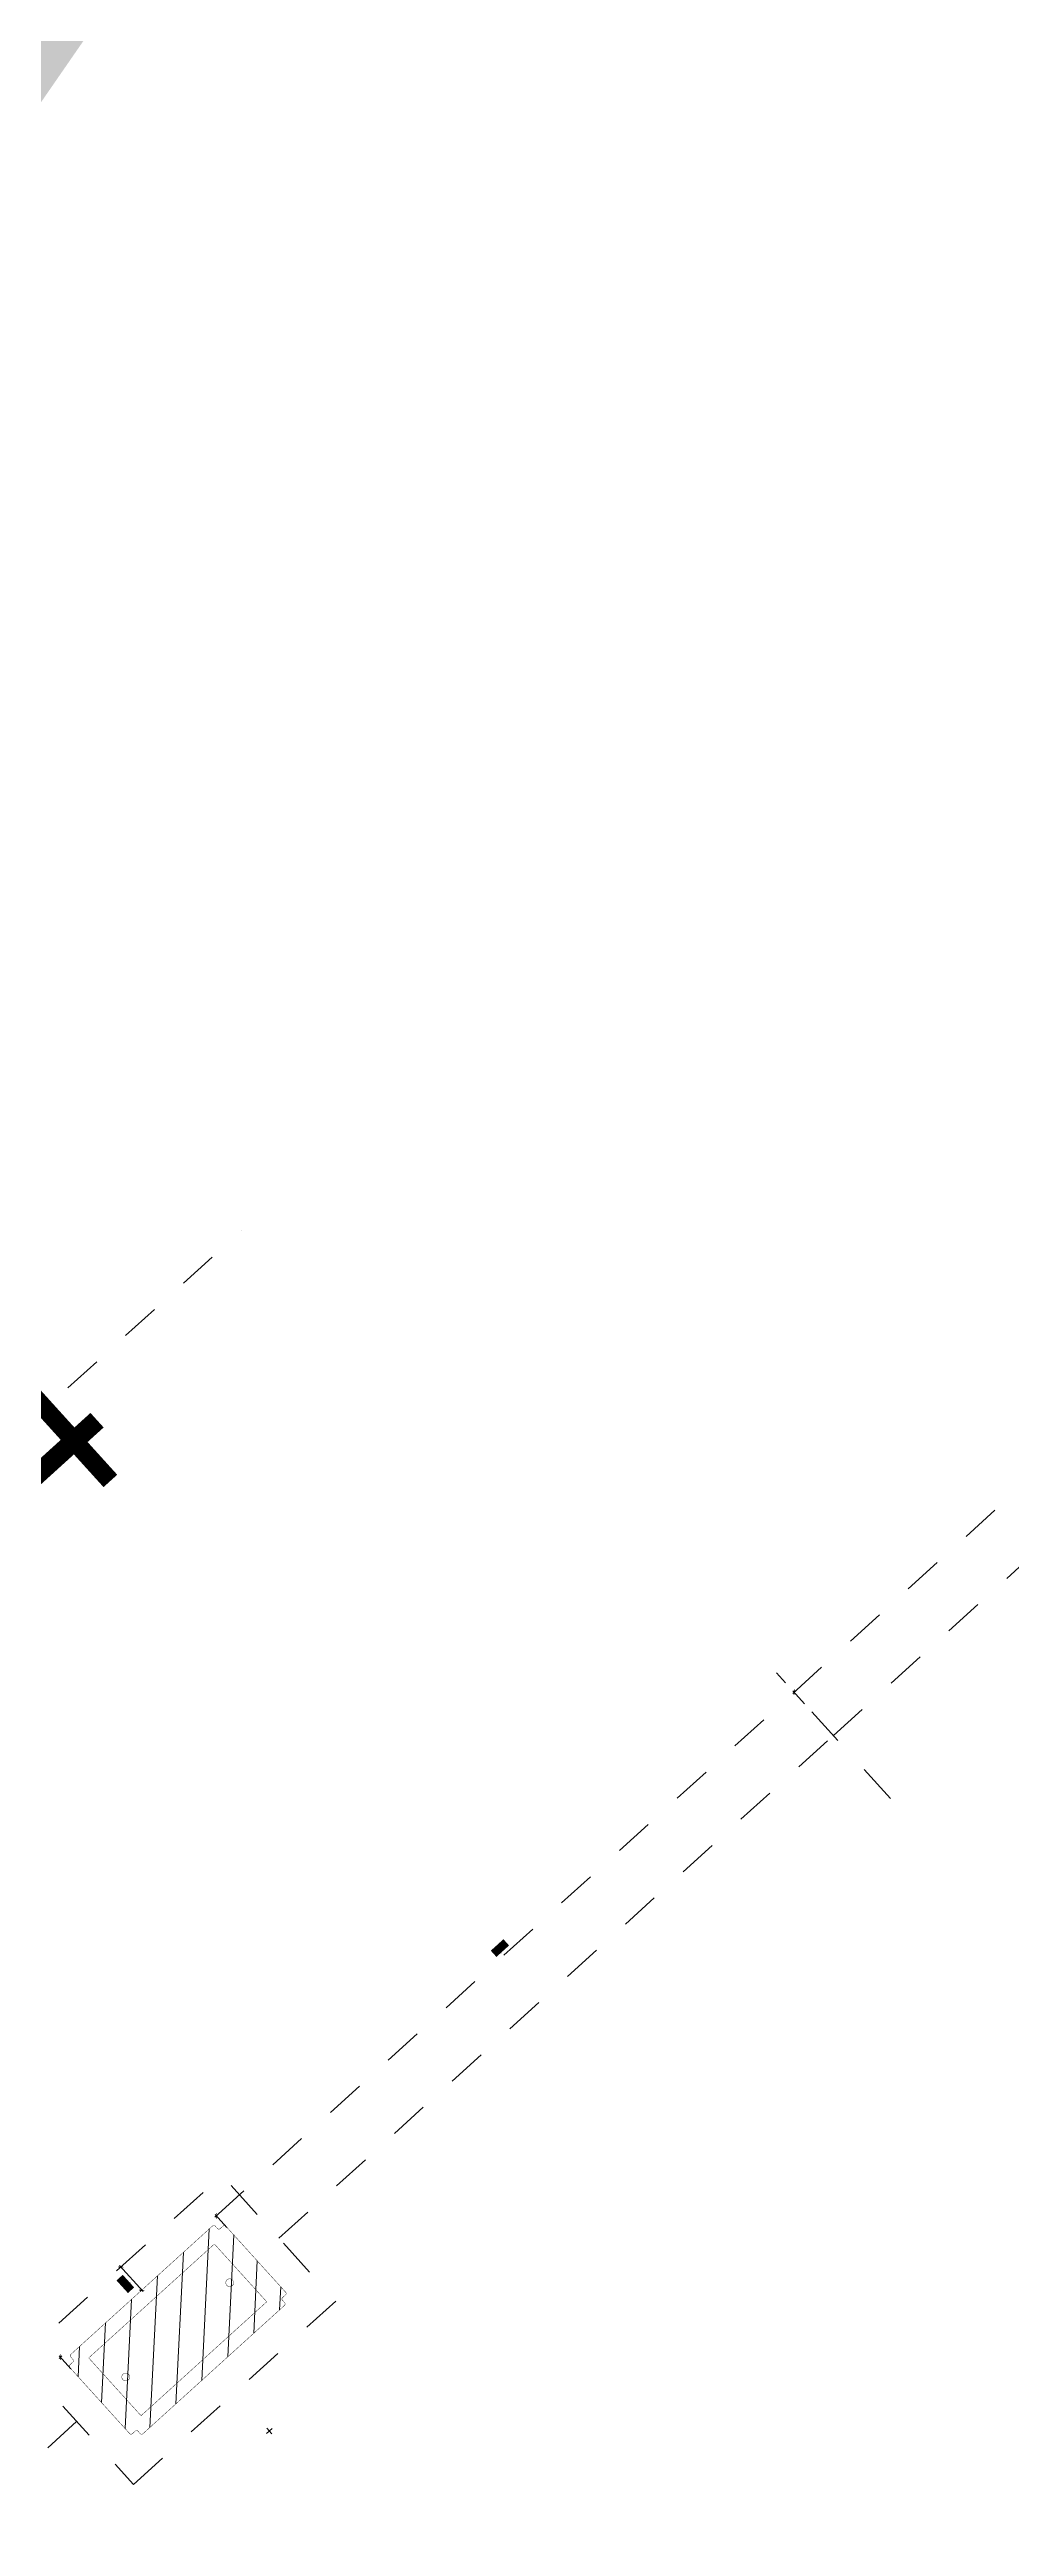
# Model space of a CAD drawing. Extents: x 218857 to 219044, y 632203 to 632441.
# Drawn here: x 218991.93 to 218994.39, y 632351.71 to 632358.07 of the extents above; entities that cross this region are included whole.
import ezdxf
from ezdxf.enums import TextEntityAlignment as Align

# ---------------------------------------------------------------- set-up
doc = ezdxf.new("R2018")
doc.units = 0
doc.header["$MEASUREMENT"] = 0
doc.linetypes.add('ACAD_ISO03W100', pattern=[30, 12, -18])
doc.linetypes.add('TRAZOS', pattern=[19.049999999999997, 12.7, -6.35])
doc.layers.get('0').update_dxf_attribs({"color": 4})
doc.layers.get('Defpoints').update_dxf_attribs({"color": 3, "lineweight": 30})
doc.layers.add('PC_T7200_002_SG-GRAL-HIDDEN DATA', color=150, linetype='TRAZOS', true_color=0x007fff, plot=False)
doc.layers.add('PC_T7200_520_SG-LOT 25-SIGNALS', color=1, linetype='Continuous', true_color=0xff0000)
doc.layers.add('PC_T7200_536_SG-LOT 25-BEACON BTZP-5252 PASIVAS', color=7, linetype='Continuous', true_color=0x0000fa)
doc.styles.add('ARIAL NARROW', font='ARIALN.TTF')
doc.styles.get("Standard").update_dxf_attribs({"font": 'arial.ttf'})
doc.dimstyles.new('1-10', dxfattribs={"dimscale": 10, "dimtxt": 0.0018, "dimasz": 0.001, "dimexe": 0.0005, "dimexo": 0.0005, "dimgap": 0.0008, "dimtad": 1, "dimzin": 1, "dimtxsty": 'ARIAL NARROW', "dimblk": 'ARCHTICK', "dimcen": 0.0015, "dimdle": 0.0005, "dimclrd": 256, "dimclre": 256, "dimclrt": 256, "dimazin": 0, "dimtfac": 1, "dimtmove": 0, "dimatfit": 3, "dimfxl": 0.004, "dimfxlon": 1, "dimtfill": 2, "dimtfillclr": 255, "dimlwd": -1, "dimlwe": -1, "dimarcsym": 0})

# ---------------------------------------------------------------- blocks, each defined once
blk = doc.blocks.new('*U112')
at = {"lineweight": 30}
for tag, p in [('X=INSERTIONPOINT', (4.481422312285218, 1.325410298985033)), ('Y=INSERTIONPOINT', (4.881422312285232, 1.325666097059094))]:
    blk.add_attdef(tag, text='', height=0.25, rotation=89.9999999977109, dxfattribs=at).set_placement(p, align=Align.MIDDLE_CENTER)
at = {"style": 'ARIAL NARROW', "flags": 9}
for tag, rotation, p in [('AT007', 44.99999999771089, (-0.1630447881394961, 14.60484571366747)), ('AT005', 89.99999999771089, (5.574054272974399, 11.81645736578995)), ('AT006', 89.99999999771089, (-0.1630447883707564, 8.816457366019154))]:
    blk.add_attdef(tag, text='', height=0.25, rotation=rotation, dxfattribs=at).set_placement(p, align=Align.MIDDLE_LEFT)
at = {"style": 'ARIAL NARROW'}
for tag, height, flags, p in [('AT001', 0.5, 8, (5.615955054640148, 6.316457365788249)), ('AT008', 0.25, 9, (2.915955054640153, 6.316457365896145)), ('AT004', 0.25, 9, (3.31595505464015, 6.316457365880163)), ('AT000', 0.25, 8, (3.715955054640153, 6.316457365864183)), ('AT003', 0.25, 8, (4.11595505464015, 6.316457365848201)), ('GIS01', 0.25, 9, (6.315955054640153, 6.316457365760307)), ('GIS02', 0.25, 9, (6.71595505464015, 6.316457365744325)), ('GIS03', 0.25, 9, (7.115955054640151, 6.316457365728345)), ('GIS04', 0.25, 9, (7.515955054640151, 6.316457365712363)), ('GIS05', 0.25, 9, (7.915955054640151, 6.316457365696383)), ('GIS06', 0.25, 9, (8.315955054640153, 6.316457365680401)), ('GIS07', 0.25, 9, (8.715955054640151, 6.316457365664421)), ('GIS08', 0.25, 9, (9.115955054640152, 6.316457365648441)), ('GIS09', 0.25, 9, (9.515955054640152, 6.316457365632459)), ('GIS10', 0.25, 9, (9.915955054640154, 6.316457365616477))]:
    blk.add_attdef(tag, text='', height=height, rotation=89.99999999771089, dxfattribs=dict(at, flags=flags)).set_placement(p, align=Align.MIDDLE_CENTER)
blk.add_attdef('AT009', text='', height=0.5000000000000001, rotation=1.843795378697864e-09, dxfattribs=at).set_placement((3.104988341675133, 3.999778938432176), align=Align.MIDDLE_CENTER)
blk = doc.blocks.new('_ArchTick')
at = {"color": 0, "linetype": 'ByBlock', "const_width": 0.15}
blk.add_lwpolyline([(-0.5, -0.5), (0.5, 0.5)], dxfattribs=at)
blk = doc.blocks.new('*D24')
at = {"layer": 'Defpoints', "color": 0, "linetype": 'TRAZOS', "ltscale": 0.005, "transparency": 16777216}
for p in [(-0.269999999999925, 0.15), (-2.269999999999982, 0), (-0.269999999999925, 0)]:
    blk.add_point(p, dxfattribs=at)
at = {"layer": 'PC_T7200_002_SG-GRAL-HIDDEN DATA', "ltscale": 0.005, "transparency": 16777216}
for p, q in [((-2.274999999999982, 0.15), (-0.264999999999925, 0.15)), ((-2.269999999999982, 0.11), (-2.269999999999982, 0.155)), ((-0.269999999999925, 0.11), (-0.269999999999925, 0.155))]:
    blk.add_line(p, q, dxfattribs=at)
at = {"layer": 'PC_T7200_002_SG-GRAL-HIDDEN DATA', "linetype": 'TRAZOS', "ltscale": 0.005, "transparency": 16777216, "xscale": 0.01, "yscale": 0.01, "zscale": 0.01, "rotation": 180}
blk.add_blockref('_ArchTick', (-2.269999999999982, 0.15), dxfattribs=at)
at = {"layer": 'PC_T7200_002_SG-GRAL-HIDDEN DATA', "linetype": 'TRAZOS', "ltscale": 0.005, "transparency": 16777216, "xscale": 0.01, "yscale": 0.01, "zscale": 0.01}
blk.add_blockref('_ArchTick', (-0.269999999999925, 0.15), dxfattribs=at)
at = {"layer": 'PC_T7200_002_SG-GRAL-HIDDEN DATA', "linetype": 'TRAZOS', "ltscale": 0.005, "transparency": 16777216, "insert": (-1.269999999999953, 0.1688171896316507), "char_height": 0.018, "attachment_point": 5, "style": 'ARIAL NARROW', "bg_fill": 1, "box_fill_scale": 1.1, "bg_fill_color": 255, "bg_fill_transparency": 0}
blk.add_mtext('2,00', dxfattribs=at)
blk = doc.blocks.new('*D25')
at = {"layer": 'Defpoints', "color": 0, "linetype": 'TRAZOS', "ltscale": 0.005, "transparency": 16777216}
for p in [(2.269999999999982, 0.15), (0.2700000000000387, 0), (2.269999999999982, 0)]:
    blk.add_point(p, dxfattribs=at)
at = {"layer": 'PC_T7200_002_SG-GRAL-HIDDEN DATA', "ltscale": 0.005, "transparency": 16777216}
for p, q in [((0.2650000000000386, 0.15), (2.274999999999982, 0.15)), ((0.2700000000000387, 0.11), (0.2700000000000387, 0.155)), ((2.269999999999982, 0.11), (2.269999999999982, 0.155))]:
    blk.add_line(p, q, dxfattribs=at)
at = {"layer": 'PC_T7200_002_SG-GRAL-HIDDEN DATA', "linetype": 'TRAZOS', "ltscale": 0.005, "transparency": 16777216, "xscale": 0.01, "yscale": 0.01, "zscale": 0.01, "rotation": 180}
blk.add_blockref('_ArchTick', (0.2700000000000387, 0.15), dxfattribs=at)
at = {"layer": 'PC_T7200_002_SG-GRAL-HIDDEN DATA', "linetype": 'TRAZOS', "ltscale": 0.005, "transparency": 16777216, "xscale": 0.01, "yscale": 0.01, "zscale": 0.01}
blk.add_blockref('_ArchTick', (2.269999999999982, 0.15), dxfattribs=at)
at = {"layer": 'PC_T7200_002_SG-GRAL-HIDDEN DATA', "linetype": 'TRAZOS', "ltscale": 0.005, "transparency": 16777216, "insert": (1.27000000000001, 0.1688171896316507), "char_height": 0.018, "attachment_point": 5, "style": 'ARIAL NARROW', "bg_fill": 1, "box_fill_scale": 1.1, "bg_fill_color": 255, "bg_fill_transparency": 0}
blk.add_mtext('2,00', dxfattribs=at)
blk = doc.blocks.new('*D23')
at = {"layer": 'Defpoints', "color": 0, "linetype": 'TRAZOS', "ltscale": 0.005, "transparency": 16777216}
for p in [(6.269999999999982, 0.15), (2.269999999999982, 0), (6.269999999999982, 0)]:
    blk.add_point(p, dxfattribs=at)
at = {"layer": 'PC_T7200_002_SG-GRAL-HIDDEN DATA', "ltscale": 0.005, "transparency": 16777216}
for p, q in [((2.264999999999982, 0.15), (6.274999999999982, 0.15)), ((2.269999999999982, 0.11), (2.269999999999982, 0.155)), ((6.269999999999982, 0.11), (6.269999999999982, 0.155))]:
    blk.add_line(p, q, dxfattribs=at)
at = {"layer": 'PC_T7200_002_SG-GRAL-HIDDEN DATA', "linetype": 'TRAZOS', "ltscale": 0.005, "transparency": 16777216, "xscale": 0.01, "yscale": 0.01, "zscale": 0.01, "rotation": 180}
blk.add_blockref('_ArchTick', (2.269999999999982, 0.15), dxfattribs=at)
at = {"layer": 'PC_T7200_002_SG-GRAL-HIDDEN DATA', "linetype": 'TRAZOS', "ltscale": 0.005, "transparency": 16777216, "xscale": 0.01, "yscale": 0.01, "zscale": 0.01}
blk.add_blockref('_ArchTick', (6.269999999999982, 0.15), dxfattribs=at)
at = {"layer": 'PC_T7200_002_SG-GRAL-HIDDEN DATA', "linetype": 'TRAZOS', "ltscale": 0.005, "transparency": 16777216, "insert": (4.269999999999982, 0.1688171896316507), "char_height": 0.018, "attachment_point": 5, "style": 'ARIAL NARROW', "bg_fill": 1, "box_fill_scale": 1.1, "bg_fill_color": 255, "bg_fill_transparency": 0}
blk.add_mtext('4,00', dxfattribs=at)
blk = doc.blocks.new('*D26')
at = {"layer": 'Defpoints', "color": 0, "linetype": 'TRAZOS', "ltscale": 0.005, "transparency": 16777216}
for p in [(2.842170943040402e-14, 0.2175000000000012), (2.842170943040405e-14, 0.2175000000000012), (5.684341886080804e-14, 0.1375000000000029)]:
    blk.add_point(p, dxfattribs=at)
at = {"layer": 'PC_T7200_002_SG-GRAL-HIDDEN DATA', "ltscale": 0.005, "transparency": 16777216}
for p, q in [((2.842198698616017e-14, 0.2175000000000012), (-0.004999999999971579, 0.2175000000000012)), ((2.844058322182267e-14, 0.1325000000000029), (2.842059920737942e-14, 0.2225000000000013)), ((2.843888319281618e-14, 0.1375000000000029), (-0.004999999999971562, 0.1375000000000029))]:
    blk.add_line(p, q, dxfattribs=at)
at = {"layer": 'PC_T7200_002_SG-GRAL-HIDDEN DATA', "linetype": 'TRAZOS', "ltscale": 0.005, "transparency": 16777216, "xscale": 0.01, "yscale": 0.01, "zscale": 0.01}
for p, rotation in [((2.842170943040405e-14, 0.2175000000000012), 90), ((2.843947299879804e-14, 0.1375000000000029), 270)]:
    blk.add_blockref('_ArchTick', p, dxfattribs=dict(at, rotation=rotation))
at = {"layer": 'PC_T7200_002_SG-GRAL-HIDDEN DATA', "linetype": 'TRAZOS', "ltscale": 0.005, "transparency": 16777216, "insert": (-0.01881718963162227, 0.177500000000002), "char_height": 0.018, "attachment_point": 5, "rotation": 90, "style": 'ARIAL NARROW', "bg_fill": 1, "box_fill_scale": 1.1, "bg_fill_color": 255, "bg_fill_transparency": 0}
blk.add_mtext('0,08', dxfattribs=at)
blk = doc.blocks.new('*U191')
at = {"lineweight": 30, "flags": 10}
for tag, p in [('X=INSERTIONPOINT', (0.6326498565662821, 6.39790259573141)), ('Y=INSERTIONPOINT', (0.9178315160877872, 6.117418334011504))]:
    blk.add_attdef(tag, text='', height=0.2499999999999999, rotation=45.4757841550223, dxfattribs=at).set_placement(p, align=Align.MIDDLE_CENTER)
at = {"style": 'ARIAL NARROW', "flags": 9}
for tag, rotation, p in [('AT007', 0.4757841550222735, (3.108643722513276, 15.58810799654026)), ('AT006', 45.4757841550223, (-0.950235858082312, 11.46125250919702)), ('AT005', 45.4757841550223, (5.720509148931555, 9.32055129210619))]:
    blk.add_attdef(tag, text='', height=0.2499999999999999, rotation=rotation, dxfattribs=at).set_placement(p, align=Align.MIDDLE_LEFT)
at = {"style": 'ARIAL NARROW'}
for tag, height, rotation, flags, p in [('AT008', 0.2499999999999999, 45.4757841550223, 9, (-0.5080767815197396, 7.519839642611029)), ('AT004', 0.2499999999999999, 45.4757841550223, 9, (-0.222895121998234, 7.239355380891126)), ('AT000', 0.2499999999999999, 45.4757841550223, 8, (0.0622865375232724, 6.958871119171221)), ('AT003', 0.2499999999999999, 45.4757841550223, 8, (0.3474681970447775, 6.678386857451312)), ('AT001', 0.4999999999999982, 45.47578416169222, 8, (1.416899421593325, 5.626570875374819)), ('GIS01', 0.2499999999999999, 45.4757841550223, 9, (1.915967324413062, 5.135723417991837)), ('GIS02', 0.2499999999999999, 45.4757841550223, 9, (2.201148983934567, 4.855239156271933)), ('GIS03', 0.2499999999999999, 45.4757841550223, 9, (2.486330643456072, 4.574754894552031)), ('GIS04', 0.2499999999999999, 45.4757841550223, 9, (2.771512302977578, 4.294270632832122)), ('GIS05', 0.2499999999999999, 45.4757841550223, 9, (3.056693962499085, 4.013786371112218)), ('GIS06', 0.2499999999999999, 45.4757841550223, 9, (3.341875622020592, 3.733302109392315)), ('GIS07', 0.2499999999999999, 45.4757841550223, 9, (3.627057281542099, 3.45281784767241)), ('GIS08', 0.2499999999999999, 45.4757841550223, 9, (3.912238941063604, 3.172333585952504)), ('GIS09', 0.2499999999999999, 45.4757841550223, 9, (4.19742060058511, 2.891849324232601)), ('GIS10', 0.2499999999999999, 45.4757841550223, 9, (4.482602260106615, 2.611365062512696))]:
    blk.add_attdef(tag, text='', height=height, rotation=rotation, dxfattribs=dict(at, flags=flags)).set_placement(p, align=Align.MIDDLE_CENTER)
blk.add_attdef('AT009', text='', height=0.5000000000000001, rotation=315.5253869118341, dxfattribs=at).set_placement((5.308425912587838, 4.055856399610882), align=Align.MIDDLE_CENTER)
blk = doc.blocks.new('PC_T7200_(CAFS)_BP')
at = {"lineweight": 0}
h = blk.add_hatch(dxfattribs=at)
h.set_pattern_fill('ANSI31', color=0, scale=0.02)
h.set_pattern_definition([(45, (0, 0), (-0.04490128060534577, 0.04490128060534577), [])])
edge = h.paths.add_edge_path()
edge.add_arc((-0.2649999999999295, -0.1142502806666386), 0.004999999999995453, 180, 270)
edge.add_line((-0.2649999999999295, -0.119250280666634), (-0.2549999999999386, -0.119250280666634))
edge.add_arc((-0.2549999999999386, -0.1242502806666295), 0.004999999999995453, 0, 90, ccw=False)
edge.add_line((-0.2499999999999432, -0.1242502806666295), (-0.2499999999999432, -0.1324999999999932))
edge.add_arc((-0.2449999999999406, -0.1325000000000003), 0.00500000000000253, 179.9999999999183, 269.9999999999189)
edge.add_line((-0.2449999999999477, -0.1375000000000028), (0.2450000000000614, -0.1375000000000028))
edge.add_arc((0.2450000000000543, -0.1325000000000003), 0.00500000000000253, 270.0000000000811, 360.0000000000817)
edge.add_line((0.2500000000000568, -0.1324999999999932), (0.2500000000000568, -0.1242502806666295))
edge.add_arc((0.2550000000000523, -0.1242502806666295), 0.004999999999995453, 90, 180, ccw=False)
edge.add_line((0.2550000000000523, -0.119250280666634), (0.2650000000000432, -0.119250280666634))
edge.add_arc((0.2650000000000432, -0.1142502806666386), 0.004999999999995453, 270, 360)
edge.add_line((0.2700000000000387, -0.1142502806666386), (0.2700000000000387, 0.1142502806666386))
edge.add_arc((0.2650000000000432, 0.1142502806666386), 0.004999999999995453, 0, 90)
edge.add_line((0.2650000000000432, 0.119250280666634), (0.2550000000000523, 0.119250280666634))
edge.add_arc((0.2550000000000594, 0.1242502806666366), 0.005000000000002558, 179.9999999999186, 269.9999999999186, ccw=False)
edge.add_line((0.2500000000000568, 0.1242502806666437), (0.2500000000000568, 0.1325000000000074))
edge.add_arc((0.2450000000000614, 0.1325000000000074), 0.004999999999995425, 359.9999999999997, 450.0000000000003)
edge.add_line((0.2450000000000614, 0.1375000000000028), (-0.2449999999999477, 0.1375000000000028))
edge.add_arc((-0.2449999999999477, 0.1325000000000074), 0.004999999999995425, 89.99999999999967, 180.0000000000003)
edge.add_line((-0.2499999999999432, 0.1325000000000074), (-0.2499999999999432, 0.1242502806666437))
edge.add_arc((-0.2549999999999457, 0.1242502806666366), 0.005000000000002558, -89.99999999991849, 8.139977580867708e-11, ccw=False)
edge.add_line((-0.2549999999999386, 0.119250280666634), (-0.2649999999999295, 0.119250280666634))
edge.add_arc((-0.2649999999999295, 0.1142502806666386), 0.004999999999995453, 90, 180)
edge.add_line((-0.269999999999925, 0.1142502806666386), (-0.269999999999925, -0.1142502806666386))
at = {"color": 0, "const_width": 0.001, "flags": 128}
for points in [[(-0.269999999999925, -0.1142502806666386, 0.4142135623730955), (-0.2649999999999295, -0.119250280666634), (-0.2549999999999386, -0.119250280666634, -0.4142135623730955), (-0.2499999999999432, -0.1242502806666295), (-0.2499999999999432, -0.1324999999999932, 0.4142135623730972), (-0.2449999999999477, -0.1375000000000028), (0.2450000000000614, -0.1375000000000028, 0.4142135623730972), (0.2500000000000568, -0.1324999999999932), (0.2500000000000568, -0.1242502806666295, -0.4142135623730955), (0.2550000000000523, -0.119250280666634), (0.2650000000000432, -0.119250280666634, 0.4142135623730955), (0.2700000000000387, -0.1142502806666386), (0.2700000000000387, 0.1142502806666386, 0.4142135623730955), (0.2650000000000432, 0.119250280666634), (0.2550000000000523, 0.119250280666634, -0.4142135623730955), (0.2500000000000568, 0.1242502806666437), (0.2500000000000568, 0.1325000000000074, 0.4142135623730972), (0.2450000000000614, 0.1375000000000028), (-0.2449999999999477, 0.1375000000000028, 0.4142135623730972), (-0.2499999999999432, 0.1325000000000074), (-0.2499999999999432, 0.1242502806666437, -0.4142135623730955), (-0.2549999999999386, 0.119250280666634), (-0.2649999999999295, 0.119250280666634, 0.4142135623730955), (-0.269999999999925, 0.1142502806666386)], [(-0.1899999999999409, 0, 1), (-0.1699999999999591, 0, 1)], [(0.1700000000000728, 0, 1), (0.1900000000000546, 0, 1)]]:
    blk.add_lwpolyline(points, format="xyb", close=True, dxfattribs=at)
blk.add_lwpolyline([(-0.2175499999999602, 0.1000000000000085), (0.2175500000000739, 0.1000000000000085), (0.2175500000000739, -0.09999999999999432), (-0.2175499999999602, -0.09999999999999432)], close=True, dxfattribs=at)
at = {"layer": 'PC_T7200_002_SG-GRAL-HIDDEN DATA', "linetype": 'TRAZOS', "ltscale": 0.005, "flags": 128}
blk.add_lwpolyline([(-0.3499999999999659, -0.2175000000000011), (0.3500000000000227, -0.2175000000000011), (0.3500000000000227, 0.2175000000000011), (-0.3499999999999659, 0.2175000000000011)], close=True, dxfattribs=at)
at = {"layer": 'PC_T7200_002_SG-GRAL-HIDDEN DATA', "linetype": 'TRAZOS', "ltscale": 0.005}
for points in [[(2.269999999999982, -0.2175000000000011), (2.269999999999982, 0.2175000000000011)], [(-0.3499999999999659, 0), (-2.269999999999982, 0), (-6.269999999999982, 0)], [(0.3499999999999659, 0), (2.269999999999982, 0), (6.269999999999982, 0)]]:
    blk.add_lwpolyline(points, dxfattribs=at)
dim = blk.add_linear_dim(base=(2.842170943040405e-14, 0.2175000000000012), p1=(5.684341886080801e-14, 0.1375000000000028), p2=(2.842170943040401e-14, 0.2175000000000011), angle=90, dimstyle='1-10', dxfattribs=at)
dim.commit()
dim.dimension.update_dxf_attribs({"geometry": '*D26', "text_midpoint": (-0.01881718963162227, 0.177500000000002)})
for base, p1, p2, picture, middle in [((-0.269999999999925, 0.15), (-2.269999999999982, 0), (-0.269999999999925, 0), '*D24', (-1.269999999999953, 0.1688171896316507)), ((2.269999999999982, 0.15), (0.2700000000000387, 0), (2.269999999999982, 0), '*D25', (1.27000000000001, 0.1688171896316507)), ((6.269999999999982, 0.15), (2.269999999999982, 0), (6.269999999999982, 0), '*D23', (4.269999999999982, 0.1688171896316507))]:
    dim = blk.add_linear_dim(base=base, p1=p1, p2=p2, dimstyle='1-10', dxfattribs=at)
    dim.commit()
    dim.dimension.update_dxf_attribs({"geometry": picture, "text_midpoint": middle})
blk = doc.blocks.new('*U179')
at = {"layer": 'PC_T7200_002_SG-GRAL-HIDDEN DATA', "linetype": 'TRAZOS', "lineweight": 13, "ltscale": 0.005}
blk.add_line((-1.986732286345562, 1.979309750424029), (2.013267713654438, 1.979309750424029), dxfattribs=at)
at = {"layer": 'PC_T7200_002_SG-GRAL-HIDDEN DATA', "linetype": 'ACAD_ISO03W100', "lineweight": 13, "ltscale": 0.005}
for points in [[(-0.009999999999999787, -0.3500000000000227), (0.009999999999999787, -0.3500000000000227)], [(0, -0.3400000000000318), (0, -0.3600000000000136)]]:
    blk.add_lwpolyline(points, dxfattribs=at)
at = {"color": 0, "lineweight": 13}
blk.add_blockref('PC_T7200_(CAFS)_BP', (0, 0), dxfattribs=at)
at = {"lineweight": 13, "style": 'ARIAL NARROW'}
for tag, flags, p in [('AT023', 9, (0.01331134688551039, 5.079309750424028)), ('AT008', 9, (0.01331134688551039, 4.679309750424029)), ('AT004', 9, (0.01331134688551039, 4.279309750424028)), ('AT000', 8, (0.01331134688551039, 3.879309750424028)), ('AT003', 8, (0.01331134688551039, 3.479309750424028)), ('GIS01', 9, (0.01326771365443769, 1.279309750424029)), ('GIS02', 9, (0.01326771365443769, 0.8793097504240295)), ('GIS03', 9, (0.01326771365443769, 0.4793097504240296)), ('GIS04', 9, (0.01326771365443769, 0.07930975042402966)), ('GIS05', 9, (0.01326771365443769, -0.3206902495759705)), ('GIS06', 9, (0.01326771365443769, -0.7206902495759704)), ('GIS07', 9, (0.01326771365443769, -1.120690249575971)), ('GIS08', 9, (0.01326771365443769, -1.52069024957597)), ('GIS09', 9, (0.01326771365443769, -1.920690249575971)), ('GIS10', 9, (0.01326771365443769, -2.320690249575971))]:
    blk.add_attdef(tag, text='', height=0.25, dxfattribs=dict(at, flags=flags)).set_placement(p, align=Align.MIDDLE_CENTER)
at = {"lineweight": 13, "flags": 104}
for tag, p in [('X=INSERTIONPOINT', (0.01331134688551039, 3.079309750424029)), ('Y=INSERTIONPOINT', (0.01326771365443769, 2.679309750424029))]:
    blk.add_attdef(tag, text='', height=0.25, dxfattribs=at).set_placement(p, align=Align.MIDDLE_CENTER)
at = {"lineweight": 13, "style": 'ARIAL NARROW', "flags": 8}
blk.add_attdef('AT001', text='', height=0.4999999999999979, rotation=359.9999999799897, dxfattribs=at).set_placement((0.01326771260669979, 1.979309750132991), align=Align.MIDDLE_CENTER)
at = {"lineweight": 13, "style": 'ARIAL NARROW', "flags": 9}
for tag, p in [('AT006', (3.013267713654438, 1.979309750424029)), ('AT005', (6.013267713654438, 1.979309750424029))]:
    blk.add_attdef(tag, text='', height=0.25, dxfattribs=at).set_placement(p, align=Align.MIDDLE_LEFT)
blk.add_attdef('AT007', text='', height=0.25, rotation=314.9999999999999, dxfattribs=at).set_placement((8.801656061302756, 1.979309750424029), align=Align.MIDDLE_LEFT)
blk = doc.blocks.new('*U180')
at = {"color": 0, "lineweight": 13}
blk.add_blockref('PC_T7200_(CAFS)_BP', (0, 0), dxfattribs=at)
at = {"lineweight": 13, "style": 'ARIAL NARROW'}
for tag, flags, p in [('AT023', 9, (-0.3842316078762895, -0.2760922957203)), ('AT008', 9, (-0.3842316078762895, -0.6760922957202999)), ('AT004', 9, (-0.3842316078762895, -1.0760922957203)), ('AT000', 8, (-0.3842316078762895, -1.4760922957203)), ('AT003', 8, (-0.3842316078762895, -1.8760922957203)), ('GIS01', 9, (-0.3842752411073622, -4.076092295720299)), ('GIS02', 9, (-0.3842752411073622, -4.476092295720298)), ('GIS03', 9, (-0.3842752411073622, -4.876092295720299)), ('GIS04', 9, (-0.3842752411073622, -5.276092295720298)), ('GIS05', 9, (-0.3842752411073622, -5.676092295720299)), ('GIS06', 9, (-0.3842752411073622, -6.076092295720299)), ('GIS07', 9, (-0.3842752411073622, -6.476092295720299)), ('GIS08', 9, (-0.3842752411073622, -6.876092295720298)), ('GIS09', 9, (-0.3842752411073622, -7.276092295720298)), ('GIS10', 9, (-0.3842752411073622, -7.676092295720299))]:
    blk.add_attdef(tag, text='', height=0.25, dxfattribs=dict(at, flags=flags)).set_placement(p, align=Align.MIDDLE_CENTER)
at = {"lineweight": 13, "flags": 104}
for tag, p in [('X=INSERTIONPOINT', (-0.3842316078762895, -2.276092295720299)), ('Y=INSERTIONPOINT', (-0.3842752411073622, -2.676092295720299))]:
    blk.add_attdef(tag, text='', height=0.25, dxfattribs=at).set_placement(p, align=Align.MIDDLE_CENTER)
at = {"lineweight": 13, "style": 'ARIAL NARROW', "flags": 8}
blk.add_attdef('AT001', text='', height=0.4999999999999979, rotation=359.9999999783221, dxfattribs=at).set_placement((-0.3842752421551001, -3.376092296069545), align=Align.MIDDLE_CENTER)
at = {"lineweight": 13, "style": 'ARIAL NARROW', "flags": 9}
for tag, p in [('AT006', (2.615724758892638, -3.376092295720299)), ('AT005', (5.615724758892638, -3.376092295720299))]:
    blk.add_attdef(tag, text='', height=0.25, dxfattribs=at).set_placement(p, align=Align.MIDDLE_LEFT)
blk.add_attdef('AT007', text='', height=0.25, rotation=314.9999999999999, dxfattribs=at).set_placement((8.404113106540956, -3.376092295720299), align=Align.MIDDLE_LEFT)

msp = doc.modelspace()

# ---------------------------------------------------------------- block references
at = {"layer": 'PC_T7200_520_SG-LOT 25-SIGNALS'}
ref = msp.add_blockref('*U191', (218980.6420006732, 632339.6354111291), dxfattribs=dict(at, rotation=9.875151932705304))
lines = msp.add_mtext('Y=632339.635', dxfattribs={"layer": '0', "insert": (218980.4970847794, 632345.8196023566), "char_height": 2.5, "attachment_point": 1, "rotation": 55.350936088911205, "bg_fill": 1, "box_fill_scale": 1, "bg_fill_color": 7, "bg_fill_true_color": 16777215, "bg_fill_transparency": 0})
ref.add_attrib('Y=INSERTIONPOINT', '', (218980.4970847794, 632345.8196023566), dxfattribs={"flags": 16}).embed_mtext(lines)
lines = msp.add_mtext('X=218980.642', dxfattribs={"layer": '0', "insert": (218980.1680248569, 632346.047021721), "char_height": 2.5, "attachment_point": 1, "rotation": 55.350936088911205, "bg_fill": 1, "box_fill_scale": 1, "bg_fill_color": 7, "bg_fill_true_color": 16777215, "bg_fill_transparency": 0})
ref.add_attrib('X=INSERTIONPOINT', '', (218980.1680248569, 632346.047021721), dxfattribs={"flags": 16}).embed_mtext(lines)
ref = msp.add_blockref('*U112', (218986.7920000007, 632336.3299999984, 788.952), dxfattribs=dict(at, rotation=325.1515217568595))
lines = msp.add_mtext('X=218986.792', dxfattribs={"layer": '0', "insert": (218994.1073660807, 632338.933248512, 788.952), "char_height": 2.5, "attachment_point": 1, "rotation": 55.15152175457044, "bg_fill": 1, "box_fill_scale": 1, "bg_fill_color": 7, "bg_fill_true_color": 16777215, "bg_fill_transparency": 0})
ref.add_attrib('X=INSERTIONPOINT', '', (218994.1073660807, 632338.933248512, 788.952), dxfattribs={"flags": 12}).embed_mtext(lines)
at = {"layer": 'PC_T7200_536_SG-LOT 25-BEACON BTZP-5252 PASIVAS'}
ref = msp.add_blockref('*U179', (218992.257, 632352.218, 788.954), dxfattribs=dict(at, rotation=42.18051525414646))
ref.add_attrib('AT001', 'CS2/BP/14', dxfattribs={"layer": '0', "height": 0.499999999999998, "rotation": 42.18051523580365, "style": 'ARIAL NARROW'}).set_placement((218990.9377874206, 632353.6936426695, 788.954), align=Align.MIDDLE_CENTER)
at = {"layer": 'PC_T7200_536_SG-LOT 25-BEACON BTZP-5252 PASIVAS', "rotation": 55.15177230739071}
msp.add_blockref('*U180', (218994.188, 632350.968, 788.953), dxfattribs=at)

doc.saveas('drawing.dxf')
